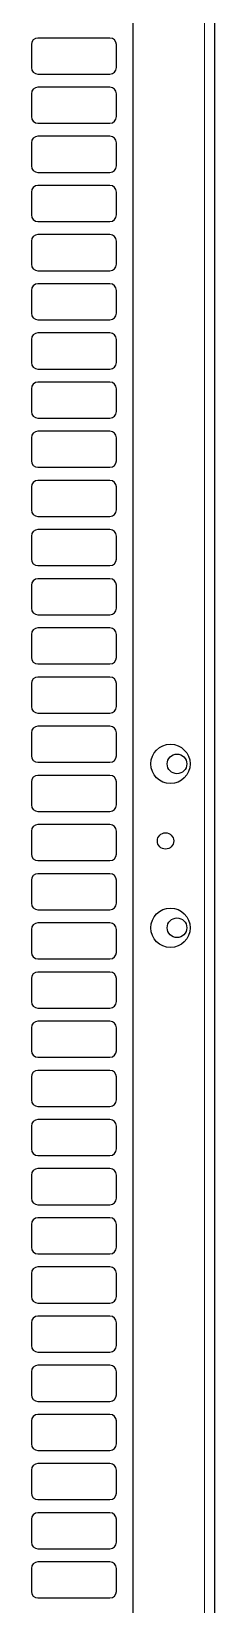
# Model space of a CAD drawing. Header units: millimetres. Extents: x -815 to 1037, y -273 to 1990.
# Drawn here: x 916.3 to 972.3, y 923.8 to 1403.8 of the extents above; entities that cross this region are included whole.
import ezdxf

# ---------------------------------------------------------------- set-up
doc = ezdxf.new("R2010")
doc.units = ezdxf.units.MM

msp = doc.modelspace()

# ---------------------------------------------------------------- linework, layer by layer
at = {"color": 7, "linetype": 'Continuous', "lineweight": 25}
for p, q in [((972.33, 1846.83), (972.33, -36.17)), ((947.33, 1817.63), (947.33, -36.17)), ((940.33, 1401.83), (918.33, 1401.83)), ((916.33, 1399.83), (916.33, 1392.83)), ((942.33, 1392.83), (942.33, 1399.83)), ((918.33, 1390.83), (940.33, 1390.83)), ((916.33, 1384.83), (916.33, 1377.83)), ((940.33, 1386.83), (918.33, 1386.83)), ((942.33, 1377.83), (942.33, 1384.83)), ((918.33, 1375.83), (940.33, 1375.83)), ((916.33, 1369.83), (916.33, 1362.83)), ((940.33, 1371.83), (918.33, 1371.83)), ((942.33, 1362.83), (942.33, 1369.83)), ((918.33, 1360.83), (940.33, 1360.83)), ((916.33, 1354.83), (916.33, 1347.83)), ((940.33, 1356.83), (918.33, 1356.83)), ((942.33, 1347.83), (942.33, 1354.83)), ((918.33, 1345.83), (940.33, 1345.83)), ((916.33, 1339.83), (916.33, 1332.83)), ((940.33, 1341.83), (918.33, 1341.83)), ((942.33, 1332.83), (942.33, 1339.83)), ((918.33, 1330.83), (940.33, 1330.83)), ((916.33, 1324.83), (916.33, 1317.83)), ((940.33, 1326.83), (918.33, 1326.83)), ((942.33, 1317.83), (942.33, 1324.83)), ((918.33, 1315.83), (940.33, 1315.83)), ((940.33, 1311.83), (918.33, 1311.83)), ((916.33, 1309.83), (916.33, 1302.83)), ((942.33, 1302.83), (942.33, 1309.83)), ((918.33, 1300.83), (940.33, 1300.83)), ((940.33, 1296.83), (918.33, 1296.83)), ((916.33, 1294.83), (916.33, 1287.83)), ((942.33, 1287.83), (942.33, 1294.83)), ((918.33, 1285.83), (940.33, 1285.83)), ((940.33, 1281.83), (918.33, 1281.83)), ((916.33, 1279.83), (916.33, 1272.83)), ((942.33, 1272.83), (942.33, 1279.83)), ((918.33, 1270.83), (940.33, 1270.83)), ((916.33, 1264.83), (916.33, 1257.83)), ((940.33, 1266.83), (918.33, 1266.83)), ((942.33, 1257.83), (942.33, 1264.83)), ((918.33, 1255.83), (940.33, 1255.83)), ((916.33, 1249.83), (916.33, 1242.83)), ((940.33, 1251.83), (918.33, 1251.83)), ((942.33, 1242.83), (942.33, 1249.83)), ((918.33, 1240.83), (940.33, 1240.83)), ((916.33, 1234.83), (916.33, 1227.83)), ((940.33, 1236.83), (918.33, 1236.83)), ((942.33, 1227.83), (942.33, 1234.83)), ((918.33, 1225.83), (940.33, 1225.83)), ((916.33, 1219.83), (916.33, 1212.83)), ((940.33, 1221.83), (918.33, 1221.83)), ((942.33, 1212.83), (942.33, 1219.83)), ((918.33, 1210.83), (940.33, 1210.83)), ((916.33, 1204.83), (916.33, 1197.83)), ((940.33, 1206.83), (918.33, 1206.83)), ((942.33, 1197.83), (942.33, 1204.83)), ((918.33, 1195.83), (940.33, 1195.83)), ((940.33, 1191.83), (918.33, 1191.83)), ((916.33, 1189.83), (916.33, 1182.83)), ((942.33, 1182.83), (942.33, 1189.83)), ((918.33, 1180.83), (940.33, 1180.83)), ((940.33, 1176.83), (918.33, 1176.83)), ((916.33, 1174.83), (916.33, 1167.83)), ((942.33, 1167.83), (942.33, 1174.83)), ((918.33, 1165.83), (940.33, 1165.83)), ((940.33, 1161.83), (918.33, 1161.83)), ((916.33, 1159.83), (916.33, 1152.83)), ((942.33, 1152.83), (942.33, 1159.83)), ((918.33, 1150.83), (940.33, 1150.83)), ((916.33, 1144.83), (916.33, 1137.83)), ((940.33, 1146.83), (918.33, 1146.83)), ((942.33, 1137.83), (942.33, 1144.83)), ((918.33, 1135.83), (940.33, 1135.83)), ((916.33, 1129.83), (916.33, 1122.83)), ((940.33, 1131.83), (918.33, 1131.83)), ((942.33, 1122.83), (942.33, 1129.83)), ((918.33, 1120.83), (940.33, 1120.83)), ((916.33, 1114.83), (916.33, 1107.83)), ((940.33, 1116.83), (918.33, 1116.83)), ((942.33, 1107.83), (942.33, 1114.83)), ((918.33, 1105.83), (940.33, 1105.83)), ((916.33, 1099.83), (916.33, 1092.83)), ((940.33, 1101.83), (918.33, 1101.83)), ((942.33, 1092.83), (942.33, 1099.83)), ((918.33, 1090.83), (940.33, 1090.83)), ((916.33, 1084.83), (916.33, 1077.83)), ((940.33, 1086.83), (918.33, 1086.83)), ((942.33, 1077.83), (942.33, 1084.83)), ((918.33, 1075.83), (940.33, 1075.83)), ((940.33, 1071.83), (918.33, 1071.83)), ((916.33, 1069.83), (916.33, 1062.83)), ((942.33, 1062.83), (942.33, 1069.83)), ((918.33, 1060.83), (940.33, 1060.83)), ((940.33, 1056.83), (918.33, 1056.83)), ((916.33, 1054.83), (916.33, 1047.83)), ((942.33, 1047.83), (942.33, 1054.83)), ((918.33, 1045.83), (940.33, 1045.83)), ((940.33, 1041.83), (918.33, 1041.83)), ((916.33, 1039.83), (916.33, 1032.83)), ((942.33, 1032.83), (942.33, 1039.83)), ((918.33, 1030.83), (940.33, 1030.83)), ((916.33, 1024.83), (916.33, 1017.83)), ((940.33, 1026.83), (918.33, 1026.83)), ((942.33, 1017.83), (942.33, 1024.83)), ((918.33, 1015.83), (940.33, 1015.83)), ((916.33, 1009.83), (916.33, 1002.83)), ((940.33, 1011.83), (918.33, 1011.83)), ((942.33, 1002.83), (942.33, 1009.83)), ((918.33, 1000.83), (940.33, 1000.83)), ((916.33, 994.83), (916.33, 987.83)), ((940.33, 996.83), (918.33, 996.83)), ((942.33, 987.83), (942.33, 994.83)), ((918.33, 985.83), (940.33, 985.83)), ((916.33, 979.83), (916.33, 972.83)), ((940.33, 981.83), (918.33, 981.83)), ((942.33, 972.83), (942.33, 979.83)), ((918.33, 970.83), (940.33, 970.83)), ((916.33, 964.83), (916.33, 957.83)), ((940.33, 966.83), (918.33, 966.83)), ((942.33, 957.83), (942.33, 964.83)), ((918.33, 955.83), (940.33, 955.83)), ((940.33, 951.83), (918.33, 951.83)), ((916.33, 949.83), (916.33, 942.83)), ((942.33, 942.83), (942.33, 949.83)), ((918.33, 940.83), (940.33, 940.83)), ((940.33, 936.83), (918.33, 936.83)), ((916.33, 934.83), (916.33, 927.83)), ((942.33, 927.83), (942.33, 934.83)), ((918.33, 925.83), (940.33, 925.83))]:
    msp.add_line(p, q, dxfattribs=at)
at = {"color": 8, "linetype": 'Continuous', "lineweight": 18}
msp.add_line((969.23, 1817.63), (969.23, -36.17), dxfattribs=at)
at = {"color": 7, "linetype": 'Continuous', "lineweight": 25}
for centre, radius in [((958.83, 1180.33), 6), ((960.83, 1180.33), 3), ((957.33, 1156.83), 2.5), ((958.83, 1130.33), 6), ((960.83, 1130.33), 3)]:
    msp.add_circle(centre, radius, dxfattribs=at)
for centre, start, end in [((918.33, 1399.83), 90, 180), ((940.33, 1399.83), 0, 90), ((918.33, 1392.83), 180, 270), ((940.33, 1392.83), 270, 0), ((918.33, 1384.83), 90, 180), ((940.33, 1384.83), 0, 90), ((918.33, 1377.83), 180, 270), ((940.33, 1377.83), 270, 0), ((918.33, 1369.83), 90, 180), ((940.33, 1369.83), 0, 90), ((918.33, 1362.83), 180, 270), ((940.33, 1362.83), 270, 0), ((918.33, 1354.83), 90, 180), ((940.33, 1354.83), 0, 90), ((918.33, 1347.83), 180, 270), ((940.33, 1347.83), 270, 0), ((918.33, 1339.83), 90, 180), ((940.33, 1339.83), 0, 90), ((918.33, 1332.83), 180, 270), ((940.33, 1332.83), 270, 0), ((918.33, 1324.83), 90, 180), ((940.33, 1324.83), 0, 90), ((918.33, 1317.83), 180, 270), ((940.33, 1317.83), 270, 0), ((918.33, 1309.83), 90, 180), ((940.33, 1309.83), 0, 90), ((918.33, 1302.83), 180, 270), ((940.33, 1302.83), 270, 0), ((918.33, 1294.83), 90, 180), ((940.33, 1294.83), 0, 90), ((918.33, 1287.83), 180, 270), ((940.33, 1287.83), 270, 0), ((918.33, 1279.83), 90, 180), ((940.33, 1279.83), 0, 90), ((918.33, 1272.83), 180, 270), ((940.33, 1272.83), 270, 0), ((918.33, 1264.83), 90, 180), ((940.33, 1264.83), 0, 90), ((918.33, 1257.83), 180, 270), ((940.33, 1257.83), 270, 0), ((918.33, 1249.83), 90, 180), ((940.33, 1249.83), 0, 90), ((918.33, 1242.83), 180, 270), ((940.33, 1242.83), 270, 0), ((918.33, 1234.83), 90, 180), ((940.33, 1234.83), 0, 90), ((918.33, 1227.83), 180, 270), ((940.33, 1227.83), 270, 0), ((918.33, 1219.83), 90, 180), ((940.33, 1219.83), 0, 90), ((918.33, 1212.83), 180, 270), ((940.33, 1212.83), 270, 0), ((918.33, 1204.83), 90, 180), ((940.33, 1204.83), 0, 90), ((918.33, 1197.83), 180, 270), ((940.33, 1197.83), 270, 0), ((918.33, 1189.83), 90, 180), ((940.33, 1189.83), 0, 90), ((918.33, 1182.83), 180, 270), ((940.33, 1182.83), 270, 0), ((918.33, 1174.83), 90, 180), ((940.33, 1174.83), 0, 90), ((918.33, 1167.83), 180, 270), ((940.33, 1167.83), 270, 0), ((918.33, 1159.83), 90, 180), ((940.33, 1159.83), 0, 90), ((918.33, 1152.83), 180, 270), ((940.33, 1152.83), 270, 0), ((918.33, 1144.83), 90, 180), ((940.33, 1144.83), 0, 90), ((918.33, 1137.83), 180, 270), ((940.33, 1137.83), 270, 0), ((918.33, 1129.83), 90, 180), ((940.33, 1129.83), 0, 90), ((918.33, 1122.83), 180, 270), ((940.33, 1122.83), 270, 0), ((918.33, 1114.83), 90, 180), ((940.33, 1114.83), 0, 90), ((918.33, 1107.83), 180, 270), ((940.33, 1107.83), 270, 0), ((918.33, 1099.83), 90, 180), ((940.33, 1099.83), 0, 90), ((918.33, 1092.83), 180, 270), ((940.33, 1092.83), 270, 0), ((918.33, 1084.83), 90, 180), ((940.33, 1084.83), 0, 90), ((918.33, 1077.83), 180, 270), ((940.33, 1077.83), 270, 0), ((918.33, 1069.83), 90, 180), ((940.33, 1069.83), 0, 90), ((918.33, 1062.83), 180, 270), ((940.33, 1062.83), 270, 0), ((918.33, 1054.83), 90, 180), ((940.33, 1054.83), 0, 90), ((918.33, 1047.83), 180, 270), ((940.33, 1047.83), 270, 0), ((918.33, 1039.83), 90, 180), ((940.33, 1039.83), 0, 90), ((918.33, 1032.83), 180, 270), ((940.33, 1032.83), 270, 0), ((918.33, 1024.83), 90, 180), ((940.33, 1024.83), 0, 90), ((918.33, 1017.83), 180, 270), ((940.33, 1017.83), 270, 0), ((918.33, 1009.83), 90, 180), ((940.33, 1009.83), 0, 90), ((918.33, 1002.83), 180, 270), ((940.33, 1002.83), 270, 0), ((918.33, 994.83), 90, 180), ((940.33, 994.83), 0, 90), ((918.33, 987.83), 180, 270), ((940.33, 987.83), 270, 0), ((918.33, 979.83), 90, 180), ((940.33, 979.83), 0, 90), ((918.33, 972.83), 180, 270), ((940.33, 972.83), 270, 0), ((918.33, 964.83), 90, 180), ((940.33, 964.83), 0, 90), ((918.33, 957.83), 180, 270), ((940.33, 957.83), 270, 0), ((918.33, 949.83), 90, 180), ((940.33, 949.83), 0, 90), ((918.33, 942.83), 180, 270), ((940.33, 942.83), 270, 0), ((918.33, 934.83), 90, 180), ((940.33, 934.83), 0, 90), ((918.33, 927.83), 180, 270), ((940.33, 927.83), 270, 0)]:
    msp.add_arc(centre, 2, start, end, dxfattribs=at)

doc.saveas('drawing.dxf')
